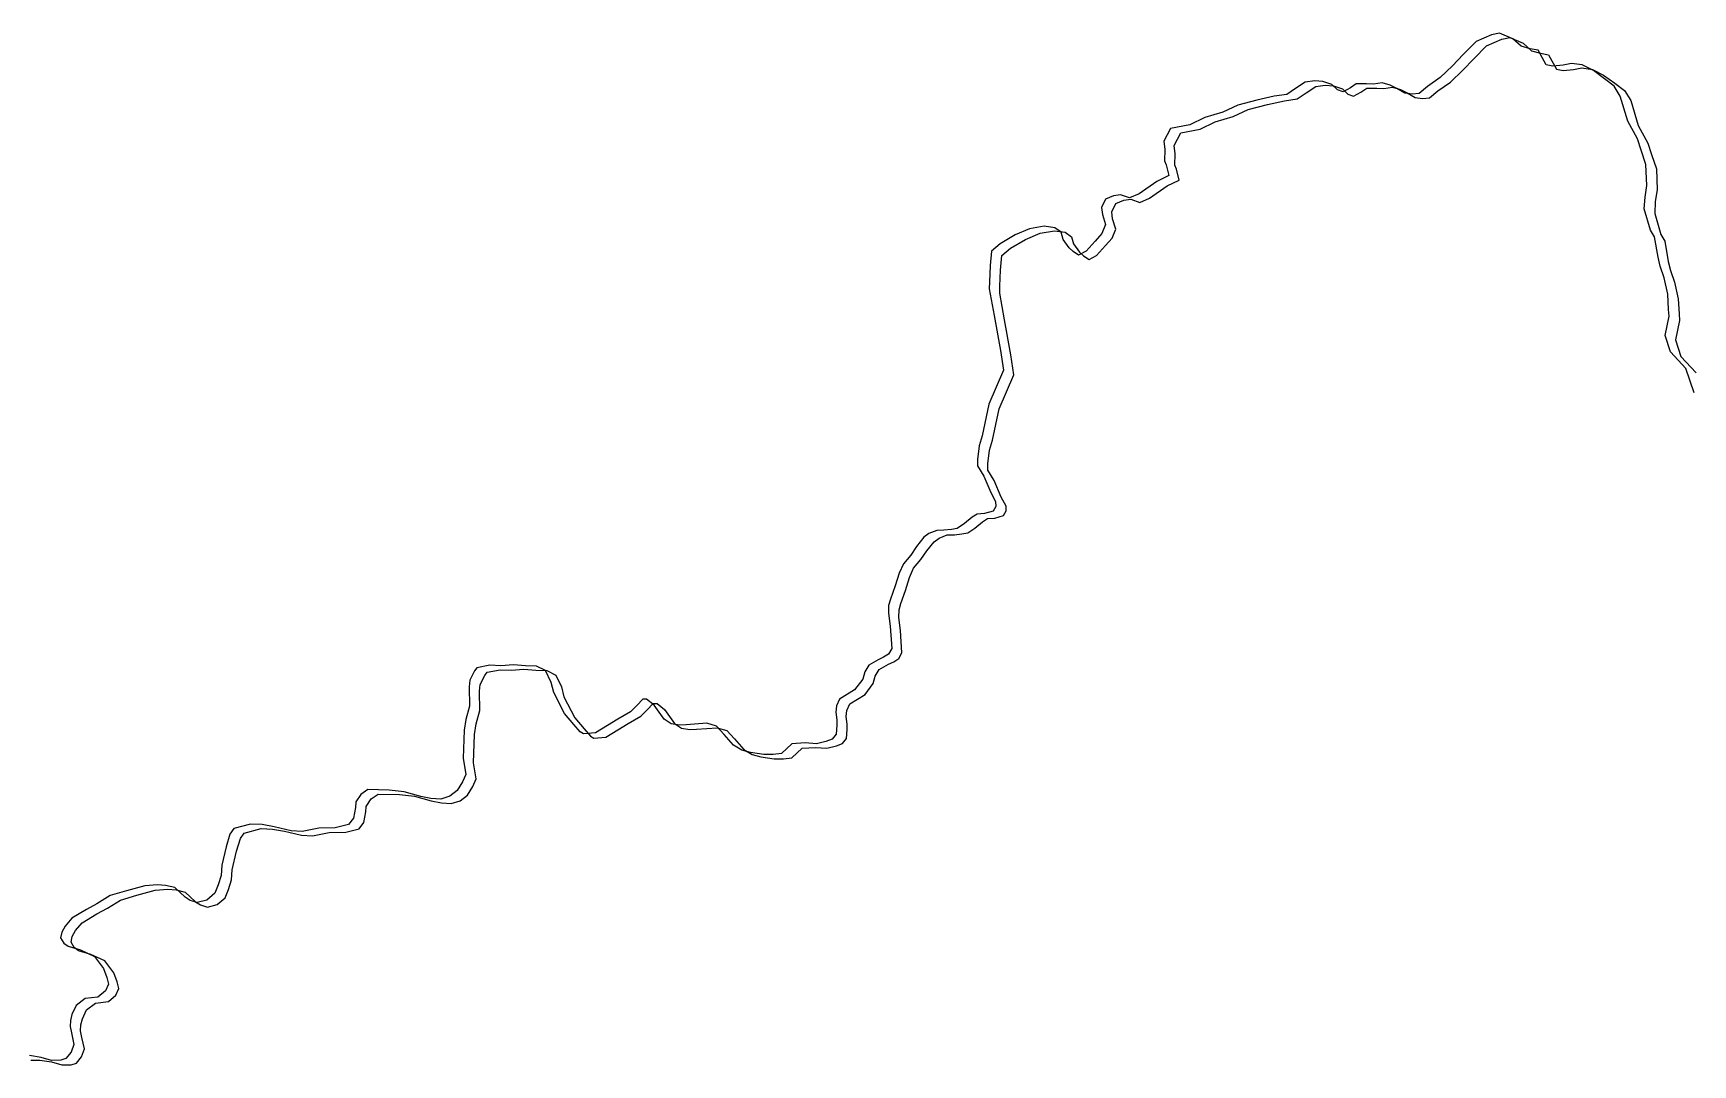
# Model space of a CAD drawing. Header units: inches. Extents: x 33.9 to 41.9, y -4.8 to 5.4.
# Drawn here: x 37.5843 to 37.7523, y -0.8793 to -0.7749 of the extents above; entities that cross this region are included whole.
import ezdxf

# ---------------------------------------------------------------- set-up
doc = ezdxf.new("R2010")
doc.units = ezdxf.units.IN
doc.header["$MEASUREMENT"] = 0
doc.layers.add('Counties', color=7, linetype='Continuous')

msp = doc.modelspace()

# ---------------------------------------------------------------- linework, layer by layer
at = {"layer": 'Counties'}
for points in [[(37.75239, -0.8113), (37.75156, -0.80885), (37.74999, -0.80716), (37.74945, -0.8055), (37.74986, -0.80354), (37.74981, -0.80287), (37.74974, -0.80132), (37.74936, -0.79966), (37.74895, -0.79847), (37.74874, -0.79756), (37.74839, -0.7955), (37.74798, -0.79483), (37.74735, -0.79269), (37.74742, -0.7915), (37.7476, -0.7903), (37.74752, -0.78819), (37.74703, -0.78673), (37.74665, -0.78558), (37.74567, -0.78381), (37.74492, -0.78127), (37.74431, -0.78025), (37.74331, -0.77951), (37.74219, -0.77869), (37.74106, -0.77811), (37.73999, -0.77797), (37.73912, -0.77814), (37.73809, -0.77824), (37.73742, -0.77809), (37.7366, -0.77663), (37.7358, -0.77648), (37.73489, -0.77622), (37.73404, -0.77548), (37.73269, -0.7749), (37.7319, -0.77507), (37.73032, -0.77573), (37.72903, -0.77706), (37.72794, -0.77819), (37.72668, -0.7794), (37.72539, -0.7803), (37.72457, -0.78099), (37.72385, -0.78108), (37.7231, -0.78097), (37.7223, -0.78051), (37.72162, -0.78016), (37.72082, -0.77993), (37.71995, -0.78006), (37.71923, -0.78003), (37.7182, -0.78001), (37.71761, -0.78042), (37.71687, -0.78083), (37.71631, -0.78064), (37.71574, -0.78009), (37.71483, -0.77978), (37.71399, -0.77972), (37.71304, -0.77985), (37.71206, -0.7805), (37.71116, -0.78111), (37.70989, -0.78129), (37.70815, -0.78167), (37.70621, -0.78218), (37.70468, -0.78288), (37.70286, -0.78342), (37.70136, -0.78416), (37.69939, -0.78455), (37.69873, -0.78583), (37.69882, -0.78667), (37.6988, -0.78782), (37.69897, -0.78821), (37.69922, -0.78932), (37.698, -0.7899), (37.69623, -0.79116), (37.69525, -0.79157), (37.69433, -0.79127), (37.69362, -0.79136), (37.69283, -0.79169), (37.69241, -0.79253), (37.6925, -0.79324), (37.69283, -0.79427), (37.69245, -0.79519), (37.69178, -0.79596), (37.69085, -0.79697), (37.6901, -0.79737), (37.68954, -0.79698), (37.68913, -0.79663), (37.68853, -0.79577), (37.68832, -0.79505), (37.68768, -0.79459), (37.6866, -0.79444), (37.68514, -0.79471), (37.68368, -0.79532), (37.68215, -0.79622), (37.68128, -0.79695), (37.68115, -0.79842), (37.68109, -0.80005), (37.68106, -0.80077), (37.68154, -0.80347), (37.68219, -0.807), (37.6825, -0.80902), (37.681, -0.81246), (37.68033, -0.81565), (37.68003, -0.81665), (37.67985, -0.81804), (37.67986, -0.81868), (37.68051, -0.81974), (37.68121, -0.8214), (37.6817, -0.82231), (37.68171, -0.82279), (37.68144, -0.82327), (37.68057, -0.82352), (37.67982, -0.82357), (37.67931, -0.8239), (37.67856, -0.82454), (37.67782, -0.82503), (37.67722, -0.82512), (37.67647, -0.82521), (37.67576, -0.82522), (37.67493, -0.82555), (37.67442, -0.82592), (37.67368, -0.82685), (37.6731, -0.82773), (37.67236, -0.82862), (37.67193, -0.82954), (37.67152, -0.83085), (37.67106, -0.83217), (37.67087, -0.83281), (37.67084, -0.83361), (37.67102, -0.83492), (37.67118, -0.83718), (37.67087, -0.83774), (37.67036, -0.83807), (37.6698, -0.83832), (37.66886, -0.83885), (37.66847, -0.83953), (37.66825, -0.84029), (37.66743, -0.84137), (37.6659, -0.84231), (37.66559, -0.84299), (37.66552, -0.84363), (37.66561, -0.84438), (37.66562, -0.84494), (37.66555, -0.84585), (37.66516, -0.84634), (37.66453, -0.84659), (37.66358, -0.84684), (37.66243, -0.84674), (37.66108, -0.84684), (37.66003, -0.84781), (37.6592, -0.8479), (37.65824, -0.84791), (37.65689, -0.84769), (37.65602, -0.84747), (37.65518, -0.84697), (37.65421, -0.84587), (37.65344, -0.84504), (37.65248, -0.84474), (37.65038, -0.84489), (37.64971, -0.84494), (37.64887, -0.84479), (37.64815, -0.84433), (37.64714, -0.84291), (37.64638, -0.84229), (37.64598, -0.84229), (37.6454, -0.84294), (37.64473, -0.84359), (37.64347, -0.84432), (37.64241, -0.84497), (37.64119, -0.84571), (37.64, -0.8458), (37.63964, -0.84561), (37.639, -0.84487), (37.63807, -0.84377), (37.63697, -0.84164), (37.63671, -0.84061), (37.63614, -0.83942), (37.63522, -0.83896), (37.63411, -0.83894), (37.63292, -0.83883), (37.63161, -0.83893), (37.6305, -0.83887), (37.62919, -0.83913), (37.62896, -0.83945), (37.6285, -0.84037), (37.62843, -0.84105), (37.62846, -0.843), (37.62808, -0.84436), (37.6279, -0.84543), (37.62782, -0.84829), (37.62808, -0.84992), (37.62774, -0.85068), (37.6272, -0.85156), (37.62645, -0.85213), (37.62554, -0.85242), (37.62455, -0.85236), (37.62351, -0.85214), (37.62184, -0.85168), (37.62033, -0.85151), (37.61815, -0.85146), (37.61744, -0.85195), (37.61694, -0.85271), (37.61691, -0.85327), (37.61672, -0.85435), (37.61622, -0.85499), (37.61487, -0.85533), (37.61321, -0.85535), (37.61151, -0.8557), (37.6104, -0.85564), (37.60868, -0.85523), (37.60745, -0.855), (37.6063, -0.85494), (37.6046, -0.85541), (37.60421, -0.85597), (37.60383, -0.85725), (37.60339, -0.85912), (37.60332, -0.86016), (37.60302, -0.86111), (37.60268, -0.86195), (37.60185, -0.86264), (37.6009, -0.8629), (37.60019, -0.86267), (37.59967, -0.86236), (37.59862, -0.86138), (37.5977, -0.86116), (37.59687, -0.86109), (37.5956, -0.86119), (37.59375, -0.86169), (37.59209, -0.86219), (37.59075, -0.86301), (37.58969, -0.86358), (37.58819, -0.86448), (37.58753, -0.86529), (37.58718, -0.86589), (37.58707, -0.86645), (37.5874, -0.867), (37.58784, -0.86731), (37.58907, -0.86769), (37.59051, -0.86834), (37.5914, -0.86956), (37.59173, -0.87047), (37.5919, -0.87114), (37.5916, -0.87182), (37.59085, -0.87247), (37.58954, -0.87261), (37.58864, -0.8733), (37.58822, -0.87422), (37.58807, -0.87482), (37.58804, -0.87542), (37.58817, -0.87609), (37.58842, -0.87724), (37.58812, -0.87804), (37.58761, -0.87868), (37.5871, -0.87885), (37.58615, -0.87886), (37.58511, -0.87856), (37.58392, -0.87838)], [(37.75239, -0.8113), (37.75156, -0.80885), (37.74999, -0.80716), (37.74945, -0.8055), (37.74986, -0.80354), (37.74981, -0.80287), (37.74974, -0.80132), (37.74936, -0.79966), (37.74895, -0.79847), (37.74874, -0.79756), (37.74839, -0.7955), (37.74798, -0.79483), (37.74735, -0.79269), (37.74742, -0.7915), (37.7476, -0.7903), (37.74752, -0.78819), (37.74703, -0.78673), (37.74665, -0.78558), (37.74567, -0.78381), (37.74492, -0.78127), (37.74431, -0.78025), (37.74331, -0.77951), (37.74219, -0.77869), (37.74106, -0.77811), (37.73999, -0.77797), (37.73912, -0.77814), (37.73809, -0.77824), (37.73742, -0.77809), (37.7366, -0.77663), (37.7358, -0.77648), (37.73489, -0.77622), (37.73404, -0.77548), (37.73269, -0.7749), (37.7319, -0.77507), (37.73032, -0.77573), (37.72903, -0.77706), (37.72794, -0.77819), (37.72668, -0.7794), (37.72539, -0.7803), (37.72457, -0.78099), (37.72385, -0.78108), (37.7231, -0.78097), (37.7223, -0.78051), (37.72162, -0.78016), (37.72082, -0.77993), (37.71995, -0.78006), (37.71923, -0.78003), (37.7182, -0.78001), (37.71761, -0.78042), (37.71687, -0.78083), (37.71631, -0.78064), (37.71574, -0.78009), (37.71483, -0.77978), (37.71399, -0.77972), (37.71304, -0.77985), (37.71206, -0.7805), (37.71116, -0.78111), (37.70989, -0.78129), (37.70815, -0.78167), (37.70621, -0.78218), (37.70468, -0.78288), (37.70286, -0.78342), (37.70136, -0.78416), (37.69939, -0.78455), (37.69873, -0.78583), (37.69882, -0.78667), (37.6988, -0.78782), (37.69897, -0.78821), (37.69922, -0.78932), (37.698, -0.7899), (37.69623, -0.79116), (37.69525, -0.79157), (37.69433, -0.79127), (37.69362, -0.79136), (37.69283, -0.79169), (37.69241, -0.79253), (37.6925, -0.79324), (37.69283, -0.79427), (37.69245, -0.79519), (37.69178, -0.79596), (37.69085, -0.79697), (37.6901, -0.79737), (37.68954, -0.79698), (37.68913, -0.79663), (37.68853, -0.79577), (37.68832, -0.79505), (37.68768, -0.79459), (37.6866, -0.79444), (37.68514, -0.79471), (37.68368, -0.79532), (37.68215, -0.79622), (37.68128, -0.79695), (37.68115, -0.79842), (37.68109, -0.80005), (37.68106, -0.80077), (37.68154, -0.80347), (37.68219, -0.807), (37.6825, -0.80902), (37.681, -0.81246), (37.68033, -0.81565), (37.68003, -0.81665), (37.67985, -0.81804), (37.67986, -0.81868), (37.68051, -0.81974), (37.68121, -0.8214), (37.6817, -0.82231), (37.68171, -0.82279), (37.68144, -0.82327), (37.68057, -0.82352), (37.67982, -0.82357), (37.67931, -0.8239), (37.67856, -0.82454), (37.67782, -0.82503), (37.67722, -0.82512), (37.67647, -0.82521), (37.67576, -0.82522), (37.67493, -0.82555), (37.67442, -0.82592), (37.67368, -0.82685), (37.6731, -0.82773), (37.67236, -0.82862), (37.67193, -0.82954), (37.67152, -0.83085), (37.67106, -0.83217), (37.67087, -0.83281), (37.67084, -0.83361), (37.67102, -0.83492), (37.67118, -0.83718), (37.67087, -0.83774), (37.67036, -0.83807), (37.6698, -0.83832), (37.66886, -0.83885), (37.66847, -0.83953), (37.66825, -0.84029), (37.66743, -0.84137), (37.6659, -0.84231), (37.66559, -0.84299), (37.66552, -0.84363), (37.66561, -0.84438), (37.66562, -0.84494), (37.66555, -0.84585), (37.66516, -0.84634), (37.66453, -0.84659), (37.66358, -0.84684), (37.66243, -0.84674), (37.66108, -0.84684), (37.66003, -0.84781), (37.6592, -0.8479), (37.65824, -0.84791), (37.65689, -0.84769), (37.65602, -0.84747), (37.65518, -0.84697), (37.65421, -0.84587), (37.65344, -0.84504), (37.65248, -0.84474), (37.65038, -0.84489), (37.64971, -0.84494), (37.64887, -0.84479), (37.64815, -0.84433), (37.64714, -0.84291), (37.64638, -0.84229), (37.64598, -0.84229), (37.6454, -0.84294), (37.64473, -0.84359), (37.64347, -0.84432), (37.64241, -0.84497), (37.64119, -0.84571), (37.64, -0.8458), (37.63964, -0.84561), (37.639, -0.84487), (37.63807, -0.84377), (37.63697, -0.84164), (37.63671, -0.84061), (37.63614, -0.83942), (37.63522, -0.83896), (37.63411, -0.83894), (37.63292, -0.83883), (37.63161, -0.83893), (37.6305, -0.83887), (37.62919, -0.83913), (37.62896, -0.83945), (37.6285, -0.84037), (37.62843, -0.84105), (37.62846, -0.843), (37.62808, -0.84436), (37.6279, -0.84543), (37.62782, -0.84829), (37.62808, -0.84992), (37.62774, -0.85068), (37.6272, -0.85156), (37.62645, -0.85213), (37.62554, -0.85242), (37.62455, -0.85236), (37.62351, -0.85214), (37.62184, -0.85168), (37.62033, -0.85151), (37.61815, -0.85146), (37.61744, -0.85195), (37.61694, -0.85271), (37.61691, -0.85327), (37.61672, -0.85435), (37.61622, -0.85499), (37.61487, -0.85533), (37.61321, -0.85535), (37.61151, -0.8557), (37.6104, -0.85564), (37.60868, -0.85523), (37.60745, -0.855), (37.6063, -0.85494), (37.6046, -0.85541), (37.60421, -0.85597), (37.60383, -0.85725), (37.60339, -0.85912), (37.60332, -0.86016), (37.60302, -0.86111), (37.60268, -0.86195), (37.60185, -0.86264), (37.6009, -0.8629), (37.60019, -0.86267), (37.59967, -0.86236), (37.59862, -0.86138), (37.5977, -0.86116), (37.59687, -0.86109), (37.5956, -0.86119), (37.59375, -0.86169), (37.59209, -0.86219), (37.59075, -0.86301), (37.58969, -0.86358), (37.58819, -0.86448), (37.58753, -0.86529), (37.58718, -0.86589), (37.58707, -0.86645), (37.5874, -0.867), (37.58784, -0.86731), (37.58907, -0.86769), (37.59051, -0.86834), (37.5914, -0.86956), (37.59173, -0.87047), (37.5919, -0.87114), (37.5916, -0.87182), (37.59085, -0.87247), (37.58954, -0.87261), (37.58864, -0.8733), (37.58822, -0.87422), (37.58807, -0.87482), (37.58804, -0.87542), (37.58817, -0.87609), (37.58842, -0.87724), (37.58812, -0.87804), (37.58761, -0.87868), (37.5871, -0.87885), (37.58615, -0.87886), (37.58511, -0.87856), (37.58392, -0.87838)], [(37.58405, -0.87884), (37.58497, -0.87883), (37.58616, -0.87901), (37.5872, -0.87931), (37.58815, -0.8793), (37.58866, -0.87913), (37.58917, -0.87849), (37.58947, -0.87769), (37.58922, -0.87654), (37.58909, -0.87586), (37.58912, -0.87527), (37.58927, -0.87467), (37.58969, -0.87375), (37.59059, -0.87306), (37.5919, -0.87292), (37.59264, -0.87227), (37.59295, -0.87159), (37.59278, -0.87092), (37.59245, -0.87001), (37.59156, -0.86879), (37.59012, -0.86813), (37.58889, -0.86776), (37.58845, -0.86744), (37.58812, -0.86689), (37.58823, -0.86633), (37.58858, -0.86573), (37.58924, -0.86493), (37.59074, -0.86403), (37.5918, -0.86346), (37.59313, -0.86264), (37.59479, -0.86214), (37.59665, -0.86163), (37.59792, -0.86154), (37.59875, -0.8616), (37.59967, -0.86183), (37.60071, -0.86281), (37.60123, -0.86312), (37.60195, -0.86334), (37.6029, -0.86309), (37.60372, -0.8624), (37.60407, -0.86156), (37.60437, -0.8606), (37.60443, -0.85957), (37.60488, -0.85769), (37.60526, -0.85641), (37.60565, -0.85585), (37.60735, -0.85539), (37.6085, -0.85545), (37.60973, -0.85567), (37.61144, -0.85608), (37.61256, -0.85615), (37.61426, -0.8558), (37.61592, -0.85578), (37.61727, -0.85544), (37.61777, -0.85479), (37.61795, -0.85372), (37.61799, -0.85316), (37.61849, -0.8524), (37.6192, -0.85191), (37.62138, -0.85196), (37.62289, -0.85213), (37.62456, -0.85258), (37.6256, -0.85281), (37.62659, -0.85287), (37.6275, -0.85258), (37.62824, -0.85201), (37.62879, -0.85113), (37.62913, -0.85037), (37.62887, -0.84874), (37.62895, -0.84588), (37.62913, -0.8448), (37.6295, -0.84344), (37.62947, -0.8415), (37.62954, -0.84082), (37.63001, -0.8399), (37.63024, -0.83958), (37.63154, -0.83932), (37.63266, -0.83938), (37.63396, -0.83928), (37.63516, -0.83938), (37.63627, -0.83941), (37.63719, -0.83987), (37.63776, -0.84105), (37.63801, -0.84208), (37.63912, -0.84421), (37.64005, -0.84531), (37.64069, -0.84606), (37.64105, -0.84625), (37.64224, -0.84615), (37.64346, -0.84542), (37.64452, -0.84477), (37.64578, -0.84403), (37.64644, -0.84339), (37.64703, -0.84274), (37.64743, -0.84273), (37.64819, -0.84336), (37.6492, -0.84478), (37.64992, -0.84524), (37.65076, -0.84539), (37.65143, -0.84534), (37.65353, -0.84519), (37.65449, -0.84549), (37.65526, -0.84631), (37.65622, -0.84741), (37.65706, -0.84792), (37.65794, -0.84814), (37.65929, -0.84836), (37.66024, -0.84835), (37.66108, -0.84825), (37.66213, -0.84728), (37.66348, -0.84718), (37.66463, -0.84728), (37.66558, -0.84703), (37.66621, -0.84678), (37.6666, -0.8463), (37.66667, -0.84539), (37.66666, -0.84483), (37.66657, -0.84407), (37.66664, -0.84344), (37.66694, -0.84276), (37.66848, -0.84182), (37.66929, -0.84073), (37.66952, -0.83997), (37.66991, -0.83929), (37.67085, -0.83876), (37.6714, -0.83851), (37.67191, -0.83819), (37.67222, -0.83763), (37.67207, -0.83536), (37.67189, -0.83405), (37.67192, -0.83326), (37.67211, -0.83262), (37.67257, -0.8313), (37.67298, -0.82998), (37.6734, -0.82906), (37.67414, -0.82818), (37.67473, -0.82729), (37.67547, -0.82637), (37.67598, -0.826), (37.6768, -0.82567), (37.67752, -0.82566), (37.67827, -0.82557), (37.67887, -0.82548), (37.67961, -0.82499), (37.68036, -0.82434), (37.68087, -0.82402), (37.68162, -0.82397), (37.68249, -0.82372), (37.68276, -0.82323), (37.68275, -0.82276), (37.68226, -0.82185), (37.68156, -0.82019), (37.68091, -0.81913), (37.6809, -0.81849), (37.68108, -0.8171), (37.68138, -0.8161), (37.68205, -0.81291), (37.68354, -0.80947), (37.68324, -0.80744), (37.68259, -0.80391), (37.68211, -0.80122), (37.68214, -0.8005), (37.6822, -0.79887), (37.68233, -0.7974), (37.68319, -0.79667), (37.68473, -0.79577), (37.68619, -0.79515), (37.68765, -0.79489), (37.68872, -0.79503), (37.68937, -0.7955), (37.68957, -0.79621), (37.69018, -0.79708), (37.69058, -0.79743), (37.69115, -0.79782), (37.69189, -0.79741), (37.69283, -0.7964), (37.69349, -0.79564), (37.69388, -0.79472), (37.69354, -0.79369), (37.69345, -0.79297), (37.69388, -0.79213), (37.69467, -0.7918), (37.69538, -0.79171), (37.6963, -0.79202), (37.69728, -0.7916), (37.69905, -0.79035), (37.70027, -0.78977), (37.70001, -0.78866), (37.69985, -0.78827), (37.69987, -0.78711), (37.69978, -0.78628), (37.70043, -0.785), (37.70241, -0.78461), (37.70391, -0.78387), (37.70573, -0.78333), (37.70726, -0.78263), (37.7092, -0.78212), (37.71094, -0.78174), (37.71221, -0.78156), (37.71311, -0.78095), (37.71409, -0.7803), (37.71504, -0.78016), (37.71588, -0.78023), (37.71679, -0.78053), (37.71736, -0.78108), (37.71791, -0.78127), (37.71866, -0.78086), (37.71925, -0.78046), (37.72028, -0.78048), (37.721, -0.78051), (37.72187, -0.78038), (37.72267, -0.7806), (37.72334, -0.78095), (37.72415, -0.78142), (37.7249, -0.78152), (37.72561, -0.78143), (37.72644, -0.78075), (37.72773, -0.77985), (37.72898, -0.77864), (37.73008, -0.77751), (37.73137, -0.77618), (37.73294, -0.77552), (37.73373, -0.77535), (37.73509, -0.77592), (37.73594, -0.77667), (37.73685, -0.77693), (37.73765, -0.77708), (37.73846, -0.77854), (37.73914, -0.77868), (37.74017, -0.77859), (37.74104, -0.77842), (37.74211, -0.77856), (37.74323, -0.77914), (37.74436, -0.77996), (37.74536, -0.7807), (37.74597, -0.78172), (37.74672, -0.78426), (37.7477, -0.78603), (37.74807, -0.78718), (37.74857, -0.78864), (37.74864, -0.79075), (37.74846, -0.79194), (37.7484, -0.79314), (37.74903, -0.79527), (37.74944, -0.79594), (37.74978, -0.79801), (37.75, -0.79892), (37.75041, -0.8001), (37.75079, -0.80177), (37.75086, -0.80332), (37.75091, -0.80399), (37.7505, -0.80595), (37.75104, -0.80761), (37.75261, -0.80929)], [(37.58405, -0.87884), (37.58497, -0.87883), (37.58616, -0.87901), (37.5872, -0.87931), (37.58815, -0.8793), (37.58866, -0.87913), (37.58917, -0.87849), (37.58947, -0.87769), (37.58922, -0.87654), (37.58909, -0.87586), (37.58912, -0.87527), (37.58927, -0.87467), (37.58969, -0.87375), (37.59059, -0.87306), (37.5919, -0.87292), (37.59264, -0.87227), (37.59295, -0.87159), (37.59278, -0.87092), (37.59245, -0.87001), (37.59156, -0.86879), (37.59012, -0.86813), (37.58889, -0.86776), (37.58845, -0.86744), (37.58812, -0.86689), (37.58823, -0.86633), (37.58858, -0.86573), (37.58924, -0.86493), (37.59074, -0.86403), (37.5918, -0.86346), (37.59313, -0.86264), (37.59479, -0.86214), (37.59665, -0.86163), (37.59792, -0.86154), (37.59875, -0.8616), (37.59967, -0.86183), (37.60071, -0.86281), (37.60123, -0.86312), (37.60195, -0.86334), (37.6029, -0.86309), (37.60372, -0.8624), (37.60407, -0.86156), (37.60437, -0.8606), (37.60443, -0.85957), (37.60488, -0.85769), (37.60526, -0.85641), (37.60565, -0.85585), (37.60735, -0.85539), (37.6085, -0.85545), (37.60973, -0.85567), (37.61144, -0.85608), (37.61256, -0.85615), (37.61426, -0.8558), (37.61592, -0.85578), (37.61727, -0.85544), (37.61777, -0.85479), (37.61795, -0.85372), (37.61799, -0.85316), (37.61849, -0.8524), (37.6192, -0.85191), (37.62138, -0.85196), (37.62289, -0.85213), (37.62456, -0.85258), (37.6256, -0.85281), (37.62659, -0.85287), (37.6275, -0.85258), (37.62824, -0.85201), (37.62879, -0.85113), (37.62913, -0.85037), (37.62887, -0.84874), (37.62895, -0.84588), (37.62913, -0.8448), (37.6295, -0.84344), (37.62947, -0.8415), (37.62954, -0.84082), (37.63001, -0.8399), (37.63024, -0.83958), (37.63154, -0.83932), (37.63266, -0.83938), (37.63396, -0.83928), (37.63516, -0.83938), (37.63627, -0.83941), (37.63719, -0.83987), (37.63776, -0.84105), (37.63801, -0.84208), (37.63912, -0.84421), (37.64005, -0.84531), (37.64069, -0.84606), (37.64105, -0.84625), (37.64224, -0.84615), (37.64346, -0.84542), (37.64452, -0.84477), (37.64578, -0.84403), (37.64644, -0.84339), (37.64703, -0.84274), (37.64743, -0.84273), (37.64819, -0.84336), (37.6492, -0.84478), (37.64992, -0.84524), (37.65076, -0.84539), (37.65143, -0.84534), (37.65353, -0.84519), (37.65449, -0.84549), (37.65526, -0.84631), (37.65622, -0.84741), (37.65706, -0.84792), (37.65794, -0.84814), (37.65929, -0.84836), (37.66024, -0.84835), (37.66108, -0.84825), (37.66213, -0.84728), (37.66348, -0.84718), (37.66463, -0.84728), (37.66558, -0.84703), (37.66621, -0.84678), (37.6666, -0.8463), (37.66667, -0.84539), (37.66666, -0.84483), (37.66657, -0.84407), (37.66664, -0.84344), (37.66694, -0.84276), (37.66848, -0.84182), (37.66929, -0.84073), (37.66952, -0.83997), (37.66991, -0.83929), (37.67085, -0.83876), (37.6714, -0.83851), (37.67191, -0.83819), (37.67222, -0.83763), (37.67207, -0.83536), (37.67189, -0.83405), (37.67192, -0.83326), (37.67211, -0.83262), (37.67257, -0.8313), (37.67298, -0.82998), (37.6734, -0.82906), (37.67414, -0.82818), (37.67473, -0.82729), (37.67547, -0.82637), (37.67598, -0.826), (37.6768, -0.82567), (37.67752, -0.82566), (37.67827, -0.82557), (37.67887, -0.82548), (37.67961, -0.82499), (37.68036, -0.82434), (37.68087, -0.82402), (37.68162, -0.82397), (37.68249, -0.82372), (37.68276, -0.82323), (37.68275, -0.82276), (37.68226, -0.82185), (37.68156, -0.82019), (37.68091, -0.81913), (37.6809, -0.81849), (37.68108, -0.8171), (37.68138, -0.8161), (37.68205, -0.81291), (37.68354, -0.80947), (37.68324, -0.80744), (37.68259, -0.80391), (37.68211, -0.80122), (37.68214, -0.8005), (37.6822, -0.79887), (37.68233, -0.7974), (37.68319, -0.79667), (37.68473, -0.79577), (37.68619, -0.79515), (37.68765, -0.79489), (37.68872, -0.79503), (37.68937, -0.7955), (37.68957, -0.79621), (37.69018, -0.79708), (37.69058, -0.79743), (37.69115, -0.79782), (37.69189, -0.79741), (37.69283, -0.7964), (37.69349, -0.79564), (37.69388, -0.79472), (37.69354, -0.79369), (37.69345, -0.79297), (37.69388, -0.79213), (37.69467, -0.7918), (37.69538, -0.79171), (37.6963, -0.79202), (37.69728, -0.7916), (37.69905, -0.79035), (37.70027, -0.78977), (37.70001, -0.78866), (37.69985, -0.78827), (37.69987, -0.78711), (37.69978, -0.78628), (37.70043, -0.785), (37.70241, -0.78461), (37.70391, -0.78387), (37.70573, -0.78333), (37.70726, -0.78263), (37.7092, -0.78212), (37.71094, -0.78174), (37.71221, -0.78156), (37.71311, -0.78095), (37.71409, -0.7803), (37.71504, -0.78016), (37.71588, -0.78023), (37.71679, -0.78053), (37.71736, -0.78108), (37.71791, -0.78127), (37.71866, -0.78086), (37.71925, -0.78046), (37.72028, -0.78048), (37.721, -0.78051), (37.72187, -0.78038), (37.72267, -0.7806), (37.72334, -0.78095), (37.72415, -0.78142), (37.7249, -0.78152), (37.72561, -0.78143), (37.72644, -0.78075), (37.72773, -0.77985), (37.72898, -0.77864), (37.73008, -0.77751), (37.73137, -0.77618), (37.73294, -0.77552), (37.73373, -0.77535), (37.73509, -0.77592), (37.73594, -0.77667), (37.73685, -0.77693), (37.73765, -0.77708), (37.73846, -0.77854), (37.73914, -0.77868), (37.74017, -0.77859), (37.74104, -0.77842), (37.74211, -0.77856), (37.74323, -0.77914), (37.74436, -0.77996), (37.74536, -0.7807), (37.74597, -0.78172), (37.74672, -0.78426), (37.7477, -0.78603), (37.74807, -0.78718), (37.74857, -0.78864), (37.74864, -0.79075), (37.74846, -0.79194), (37.7484, -0.79314), (37.74903, -0.79527), (37.74944, -0.79594), (37.74978, -0.79801), (37.75, -0.79892), (37.75041, -0.8001), (37.75079, -0.80177), (37.75086, -0.80332), (37.75091, -0.80399), (37.7505, -0.80595), (37.75104, -0.80761), (37.75261, -0.80929)]]:
    msp.add_lwpolyline(points, dxfattribs=at)

doc.saveas('drawing.dxf')
